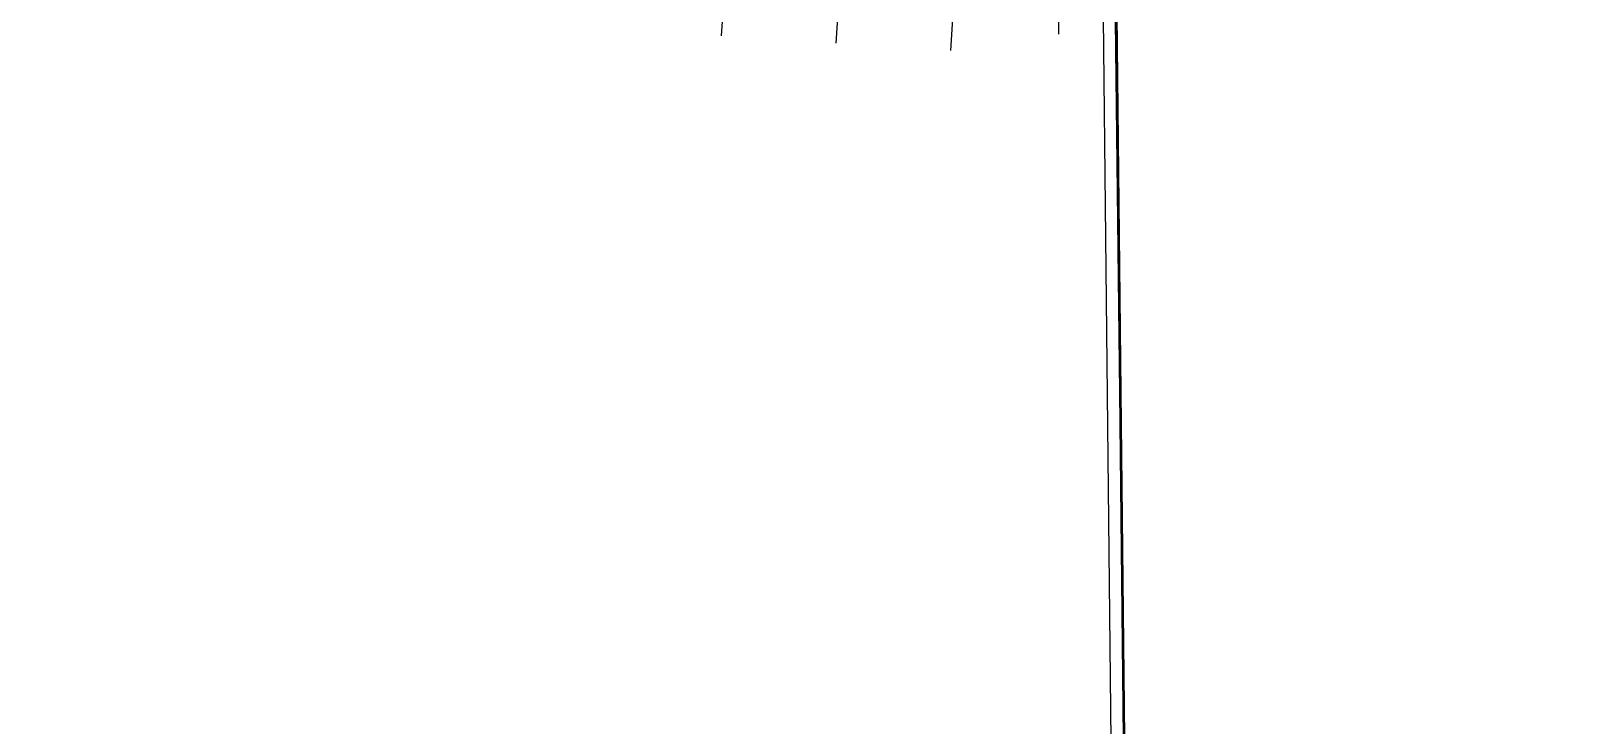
# Model space of a CAD drawing. Header units: millimetres. Extents: x 587399 to 927168, y 438565 to 1444955.
# Drawn here: x 591785.9 to 592120.6, y 439444.5 to 439595.4 of the extents above; entities that cross this region are included whole.
import ezdxf

# ---------------------------------------------------------------- set-up
doc = ezdxf.new("R2010")
doc.units = ezdxf.units.MM
doc.header["$LTSCALE"] = 2
doc.layers.add('end maj 26 02 2021', color=7, linetype='Continuous')
doc.layers.add('MAJ APRES LE 13.01.2023', color=222, linetype='Continuous', lineweight=30)

msp = doc.modelspace()

# ---------------------------------------------------------------- linework, layer by layer
at = {"flags": 128}
for points in [[(593620.706, 440496.008), (593637.366, 440240.528), (593649.986, 440046.988), (593616.556, 439908.918), (593505.926, 439671.758), (593373.066, 439385.368), (593245.126, 439112.318), (593096.676, 439033.038), (592918.646, 438905.568), (592797.206, 438803.308), (592659.236, 438755.698), (592435.026, 438627.248), (592309.016, 438631.478), (592164.396, 438635.548), (592038.226, 438784.078), (591988.166, 439149.658), (592021.316, 439406.898), (592017.796, 439741.918), (591949.366, 439917.828), (591726.546, 440054.648)], [(593620.706, 440496.008), (593637.366, 440240.528), (593649.986, 440046.988), (593616.556, 439908.918), (593505.926, 439671.758), (593373.066, 439385.368), (593245.126, 439112.318), (593096.676, 439033.038), (592918.646, 438905.568), (592797.206, 438803.308), (592659.236, 438755.698), (592435.026, 438627.248), (592309.016, 438631.478), (592164.396, 438635.548), (592038.226, 438784.078), (591988.166, 439149.658), (592021.316, 439406.898), (592017.796, 439741.918), (591949.366, 439917.828), (591726.546, 440054.648)], [(593620.706, 440496.008), (593637.366, 440240.528), (593649.986, 440046.988), (593616.556, 439908.918), (593505.926, 439671.758), (593373.066, 439385.368), (593245.126, 439112.318), (593096.676, 439033.038), (592918.646, 438905.568), (592797.206, 438803.308), (592659.236, 438755.698), (592435.026, 438627.248), (592309.016, 438631.478), (592164.396, 438635.548), (592038.226, 438784.078), (591988.166, 439149.658), (592021.316, 439406.898), (592017.796, 439741.918), (591949.366, 439917.828), (591726.546, 440054.648)], [(593623.43, 440496.593), (593640.09, 440241.113), (593652.71, 440047.573), (593619.28, 439909.503), (593508.65, 439672.343), (593375.79, 439385.953), (593247.85, 439112.903), (593099.4, 439033.623), (592921.37, 438906.153), (592799.93, 438803.893), (592661.96, 438756.283), (592437.75, 438627.833), (592311.74, 438632.063), (592167.12, 438636.133), (592040.95, 438784.663), (591990.89, 439150.243), (592024.04, 439407.483), (592020.52, 439742.503), (591952.09, 439918.413), (591729.27, 440055.233)], [(593623.43, 440496.593), (593640.09, 440241.113), (593652.71, 440047.573), (593619.28, 439909.503), (593508.65, 439672.343), (593375.79, 439385.953), (593247.85, 439112.903), (593099.4, 439033.623), (592921.37, 438906.153), (592799.93, 438803.893), (592661.96, 438756.283), (592437.75, 438627.833), (592311.74, 438632.063), (592167.12, 438636.133), (592040.95, 438784.663), (591990.89, 439150.243), (592024.04, 439407.483), (592020.52, 439742.503), (591952.09, 439918.413), (591729.27, 440055.233)], [(593623.43, 440496.593), (593640.09, 440241.113), (593652.71, 440047.573), (593619.28, 439909.503), (593508.65, 439672.343), (593375.79, 439385.953), (593247.85, 439112.903), (593099.4, 439033.623), (592921.37, 438906.153), (592799.93, 438803.893), (592661.96, 438756.283), (592437.75, 438627.833), (592311.74, 438632.063), (592167.12, 438636.133), (592040.95, 438784.663), (591990.89, 439150.243), (592024.04, 439407.483), (592020.52, 439742.503), (591952.09, 439918.413), (591729.27, 440055.233)]]:
    msp.add_lwpolyline(points, dxfattribs=at)
at = {"color": 7, "lineweight": 50, "flags": 128}
msp.add_lwpolyline([(591729.27, 440055.233), (591952.09, 439918.413), (592020.52, 439742.503), (592024.04, 439407.483), (591990.89, 439150.243), (592040.95, 438784.663), (592167.12, 438636.133), (591875.86, 438615.063), (591690.87, 438659.743)], dxfattribs=at)
at = {"flags": 128}
msp.add_lwpolyline([(592041.742, 438783.108), (591991.259, 439148.63), (592024.111, 439405.908), (592020.202, 439740.924), (592631.388, 439572.563), (592695.068, 439555.026), (593059.854, 439464.349), (593375.255, 439385.944), (593248.261, 439112.747), (593099.903, 439033.295), (592922.021, 438905.618), (592800.7, 438803.218), (592706.53, 438770.6), (592662.785, 438755.448), (592438.724, 438626.738), (592312.709, 438630.822), (592168.084, 438634.725), (592041.742, 438783.108)], close=True, dxfattribs=at)
msp.add_lwpolyline([(592041.742, 438783.108), (591991.259, 439148.63), (592024.111, 439405.908), (592020.202, 439740.924), (592631.388, 439572.563), (592695.068, 439555.026), (593059.854, 439464.349), (593375.255, 439385.944), (593248.261, 439112.747), (593099.903, 439033.295), (592922.021, 438905.618), (592800.7, 438803.218), (592706.53, 438770.6), (592662.785, 438755.448), (592438.724, 438626.738), (592312.709, 438630.822), (592168.084, 438634.725), (592041.742, 438783.108)], close=True, dxfattribs=at)
at = {"layer": 'end maj 26 02 2021', "color": 0, "linetype": 'ByBlock'}
for p, q in [((591939.285, 439644.229), (591936.13, 439594.29)), ((591964.235, 439642.653), (591961.08, 439592.713)), ((591989.185, 439641.077), (591986.03, 439591.137))]:
    msp.add_line(p, q, dxfattribs=at)
at = {"layer": 'end maj 26 02 2021', "color": 3, "linetype": 'ByBlock'}
msp.add_line((592009.431, 439634.799), (592009.527, 439594.652), dxfattribs=at)
at = {"layer": 'MAJ APRES LE 13.01.2023', "flags": 128}
msp.add_lwpolyline([(591728.59, 440053.316), (591951.568, 439916.754), (592020.202, 439740.924), (592023.979, 439417.198), (591991.273, 439148.525), (592039.231, 438787.581), (592168.084, 438634.725), (592444.969, 438630.326), (592662.785, 438755.448), (592800.7, 438803.218), (592979.122, 438946.603), (593127.651, 439048.155), (593242.505, 439109.664), (593375.255, 439385.944), (593613.325, 439897.849), (593652.038, 440047.885), (593574.117, 441222.166)], dxfattribs=at)

doc.saveas('drawing.dxf')
